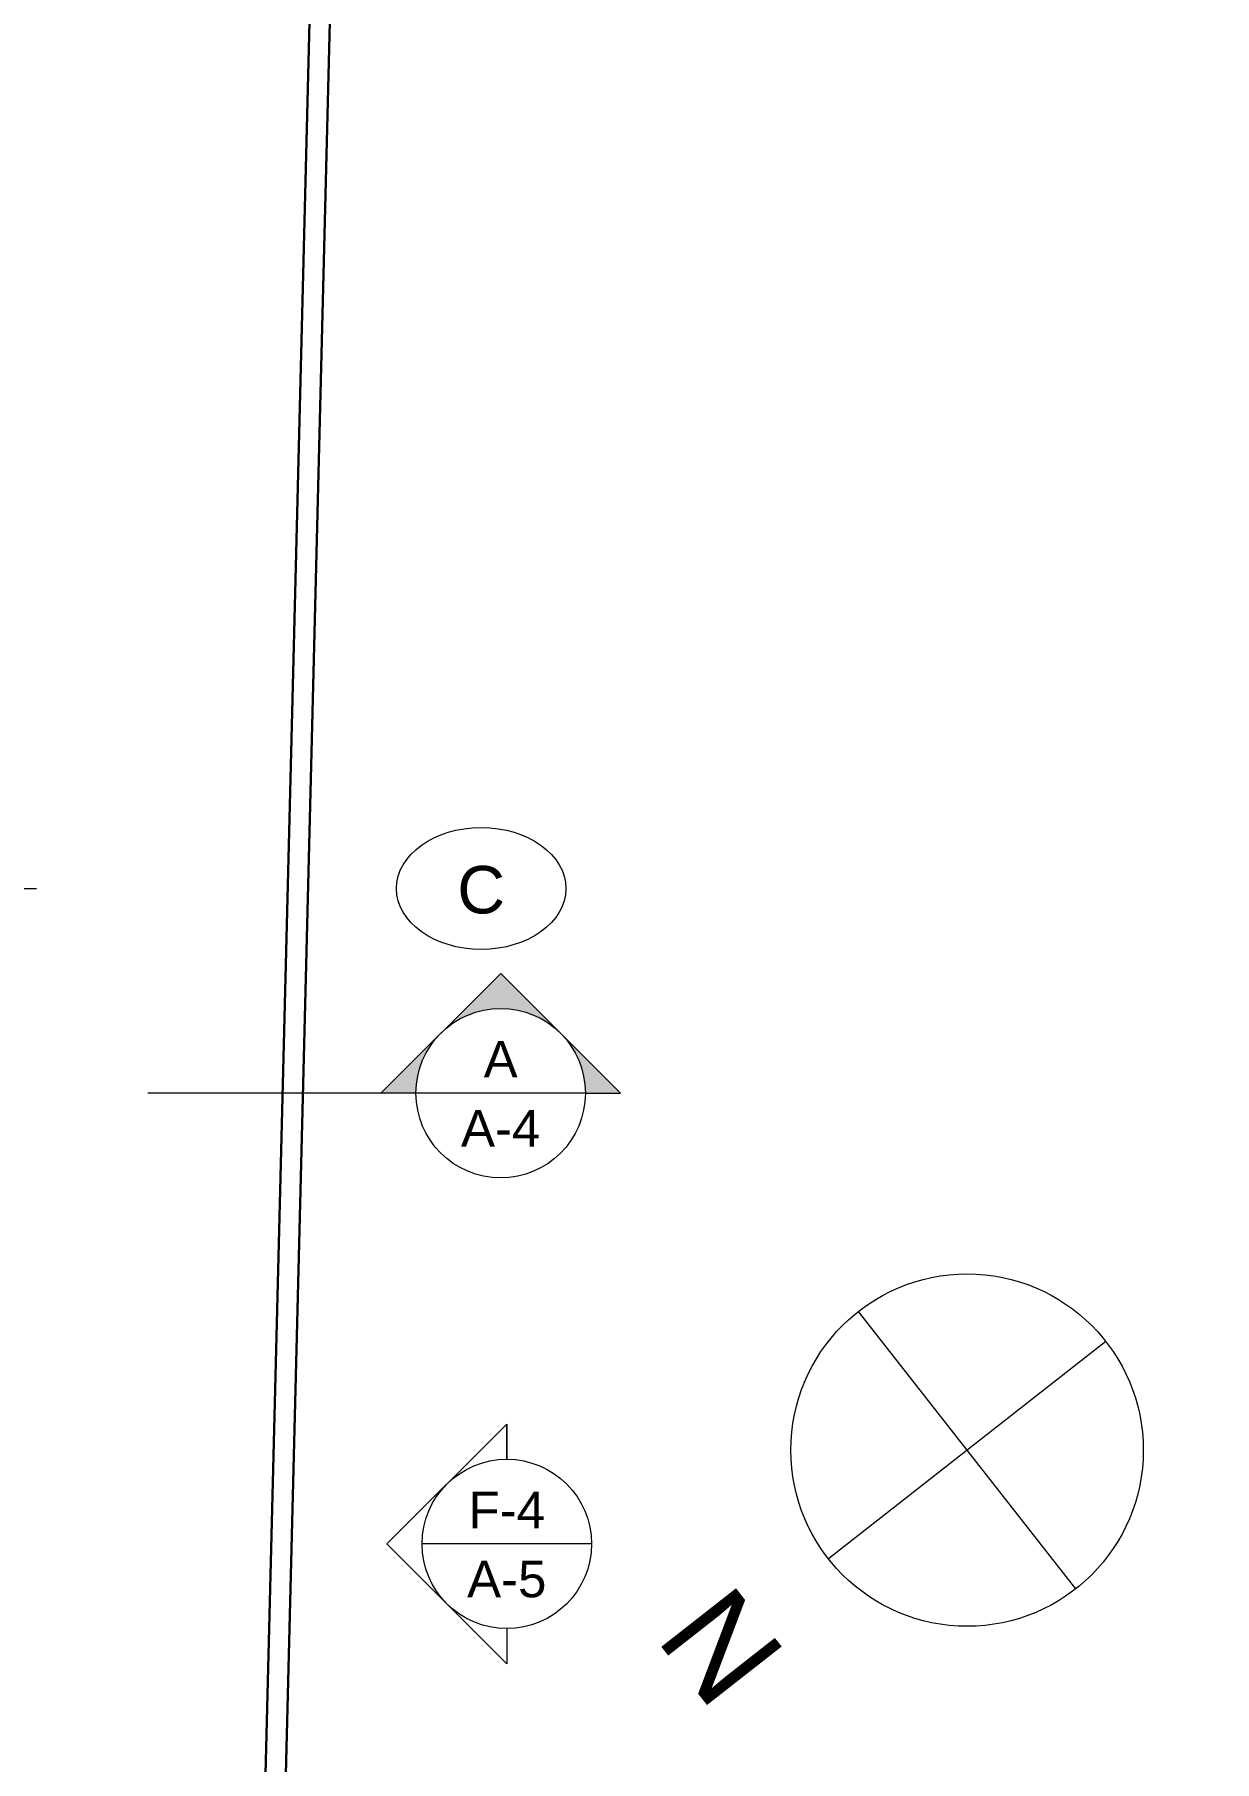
# Model space of a CAD drawing. Extents: x 98839 to 99031, y 101876 to 101926.
# Drawn here: x 98892.01 to 98900.72, y 101896.96 to 101909.7 of the extents above; entities that cross this region are included whole.
import ezdxf
from ezdxf.enums import TextEntityAlignment as Align

# ---------------------------------------------------------------- set-up
doc = ezdxf.new("R2010")
doc.units = 0
doc.header["$LTSCALE"] = 8
doc.header["$MEASUREMENT"] = 0
doc.linetypes.add('DASHDOTX2', pattern=[2, 1, -0.5, 0, -0.5])
doc.layers.get('0').update_dxf_attribs({"linetype": 'CONTINUOUS', "lineweight": 9})
for name, color, linetype, lineweight in [('A_ACHU-1', 253, 'CONTINUOUS', 0), ('A_EJES', 75, 'DASHDOTX2', 5), ('A_MURO', 7, 'CONTINUOUS', 20), ('A_MURO-ANTE', 7, 'CONTINUOUS', 30), ('A_TEXT', 154, 'CONTINUOUS', 0), ('A_TEXT-IDEN', 5, 'CONTINUOUS', 18), ('A_TEXT-SIMB', 195, 'CONTINUOUS', 20)]:
    doc.layers.add(name, color=color, linetype=linetype, lineweight=lineweight)
doc.styles.add('ARIAL', font='arial.ttf')

# ---------------------------------------------------------------- blocks, each defined once
blk = doc.blocks.new('NORTE')
at = {"layer": 'A_MURO'}
blk.add_line((0.65, 0), (1.3, 0), dxfattribs=at)
at = {"layer": 'A_TEXT-SIMB'}
for p, q in [((0.65, 0.65), (0.65, -0.65)), ((0, 0), (0.65, 0))]:
    blk.add_line(p, q, dxfattribs=at)
blk.add_circle((0.65, 0), 0.65, dxfattribs=at)
at = {"layer": 'A_TEXT', "style": 'ARIAL'}
blk.add_attdef('N', text='', height=0.35, dxfattribs=at).set_placement((1.53, -0.1647), align=Align.CENTER)
blk = doc.blocks.new('EJE')
at = {"layer": 'A_TEXT-SIMB'}
blk.add_ellipse((0, 0), major_axis=(-0.625, 0), ratio=0.72, dxfattribs=at)
at = {"layer": 'A_TEXT-IDEN', "style": 'ARIAL'}
blk.add_attdef('EJE', text='', height=0.35, dxfattribs=at).set_placement((0, -0.184), align=Align.CENTER)
blk = doc.blocks.new('FACHADA DETALLE E-')
at = {"layer": 'A_TEXT-SIMB'}
for p, q in [((0, 0), (0.4419, 0.4419)), ((0.4419, 0.3125), (0.4419, 0.4419)), ((0.4419, 0.4419), (0.4419, 0.3125)), ((0, 0), (0.4419, -0.4419)), ((0.7544, 0), (0.1294, 0)), ((0.4419, -0.3125), (0.4419, -0.4419)), ((0.4419, -0.3125), (0.4419, -0.4419))]:
    blk.add_line(p, q, dxfattribs=at)
blk.add_circle((0.4419, 0), 0.3125, dxfattribs=at)
at = {"layer": 'A_TEXT-IDEN', "style": 'ARIAL'}
for tag, p in [('FACHADA', (0.4419, 0.058)), ('DETALLE', (0.4419, -0.197))]:
    blk.add_attdef(tag, text='', height=0.1346, dxfattribs=at).set_placement(p, align=Align.CENTER)
blk = doc.blocks.new('*U101')
at = {"layer": 'A_ACHU-1'}
h = blk.add_hatch(color=256, dxfattribs=at)
h.paths.add_polyline_path([(0.6629, 0.221), (0.4419, 0.4419), (0.221, 0.221, -0.414214)])
h.paths.add_polyline_path([(0.6629, 0.221, -0.198912), (0.7544, 0), (0.8839, 0)])
h.paths.add_polyline_path([(0, 0), (0.1294, 0, -0.198912), (0.221, 0.221)])
at = {"layer": 'A_TEXT-SIMB'}
for p, q in [((0.4419, 0.4419), (0, 0)), ((0.4419, 0.4419), (0.8839, 0)), ((0.7544, 0), (0.1294, 0)), ((0.7544, 0), (0.8839, 0)), ((0.1294, 0), (-0.8599, 0)), ((0.1294, 0), (0, 0))]:
    blk.add_line(p, q, dxfattribs=at)
blk.add_circle((0.4419, 0), 0.3125, dxfattribs=at)
at = {"layer": 'A_TEXT-IDEN', "style": 'ARIAL'}
for tag, p in [('CORTE', (0.4419, 0.058)), ('DETALLE', (0.4419, -0.197))]:
    blk.add_attdef(tag, text='', height=0.1346, dxfattribs=at).set_placement(p, align=Align.CENTER)

msp = doc.modelspace()

# ---------------------------------------------------------------- linework, layer by layer
at = {"layer": 'A_EJES'}
msp.add_line((98879.925, 101903.399), (98894.681, 101903.399), dxfattribs=at)
at = {"layer": 'A_MURO-ANTE', "ltscale": 0.5}
for p, q in [((98893.484, 101881.755), (98894.491, 101921.749)), ((98893.338, 101881.905), (98894.337, 101921.599))]:
    msp.add_line(p, q, dxfattribs=at)

# ---------------------------------------------------------------- block references
msp.add_blockref('EJE', (98895.306, 101903.399)).add_auto_attribs({'EJE': 'C'})
at = {"xscale": 2, "yscale": 2, "zscale": 2}
for name, p, values in [('*U101', (98894.566, 101901.889), {'DETALLE': 'A-4', 'CORTE': 'A'}), ('FACHADA DETALLE E-', (98894.611, 101898.563), {'FACHADA': 'F-4', 'DETALLE': 'A-5'})]:
    msp.add_blockref(name, p, dxfattribs=at).add_auto_attribs(values)
ref = msp.add_blockref('NORTE', (98899.914, 101900.057), dxfattribs=dict(xscale=2, yscale=2, zscale=2, rotation=218.093633123696))
ref.add_attrib('N', 'N', dxfattribs={"layer": 'A_TEXT', "height": 0.7, "rotation": 128.0936, "style": 'ARIAL'}).set_placement((98897.302, 101898.428), align=Align.BOTTOM_RIGHT)

doc.saveas('drawing.dxf')
